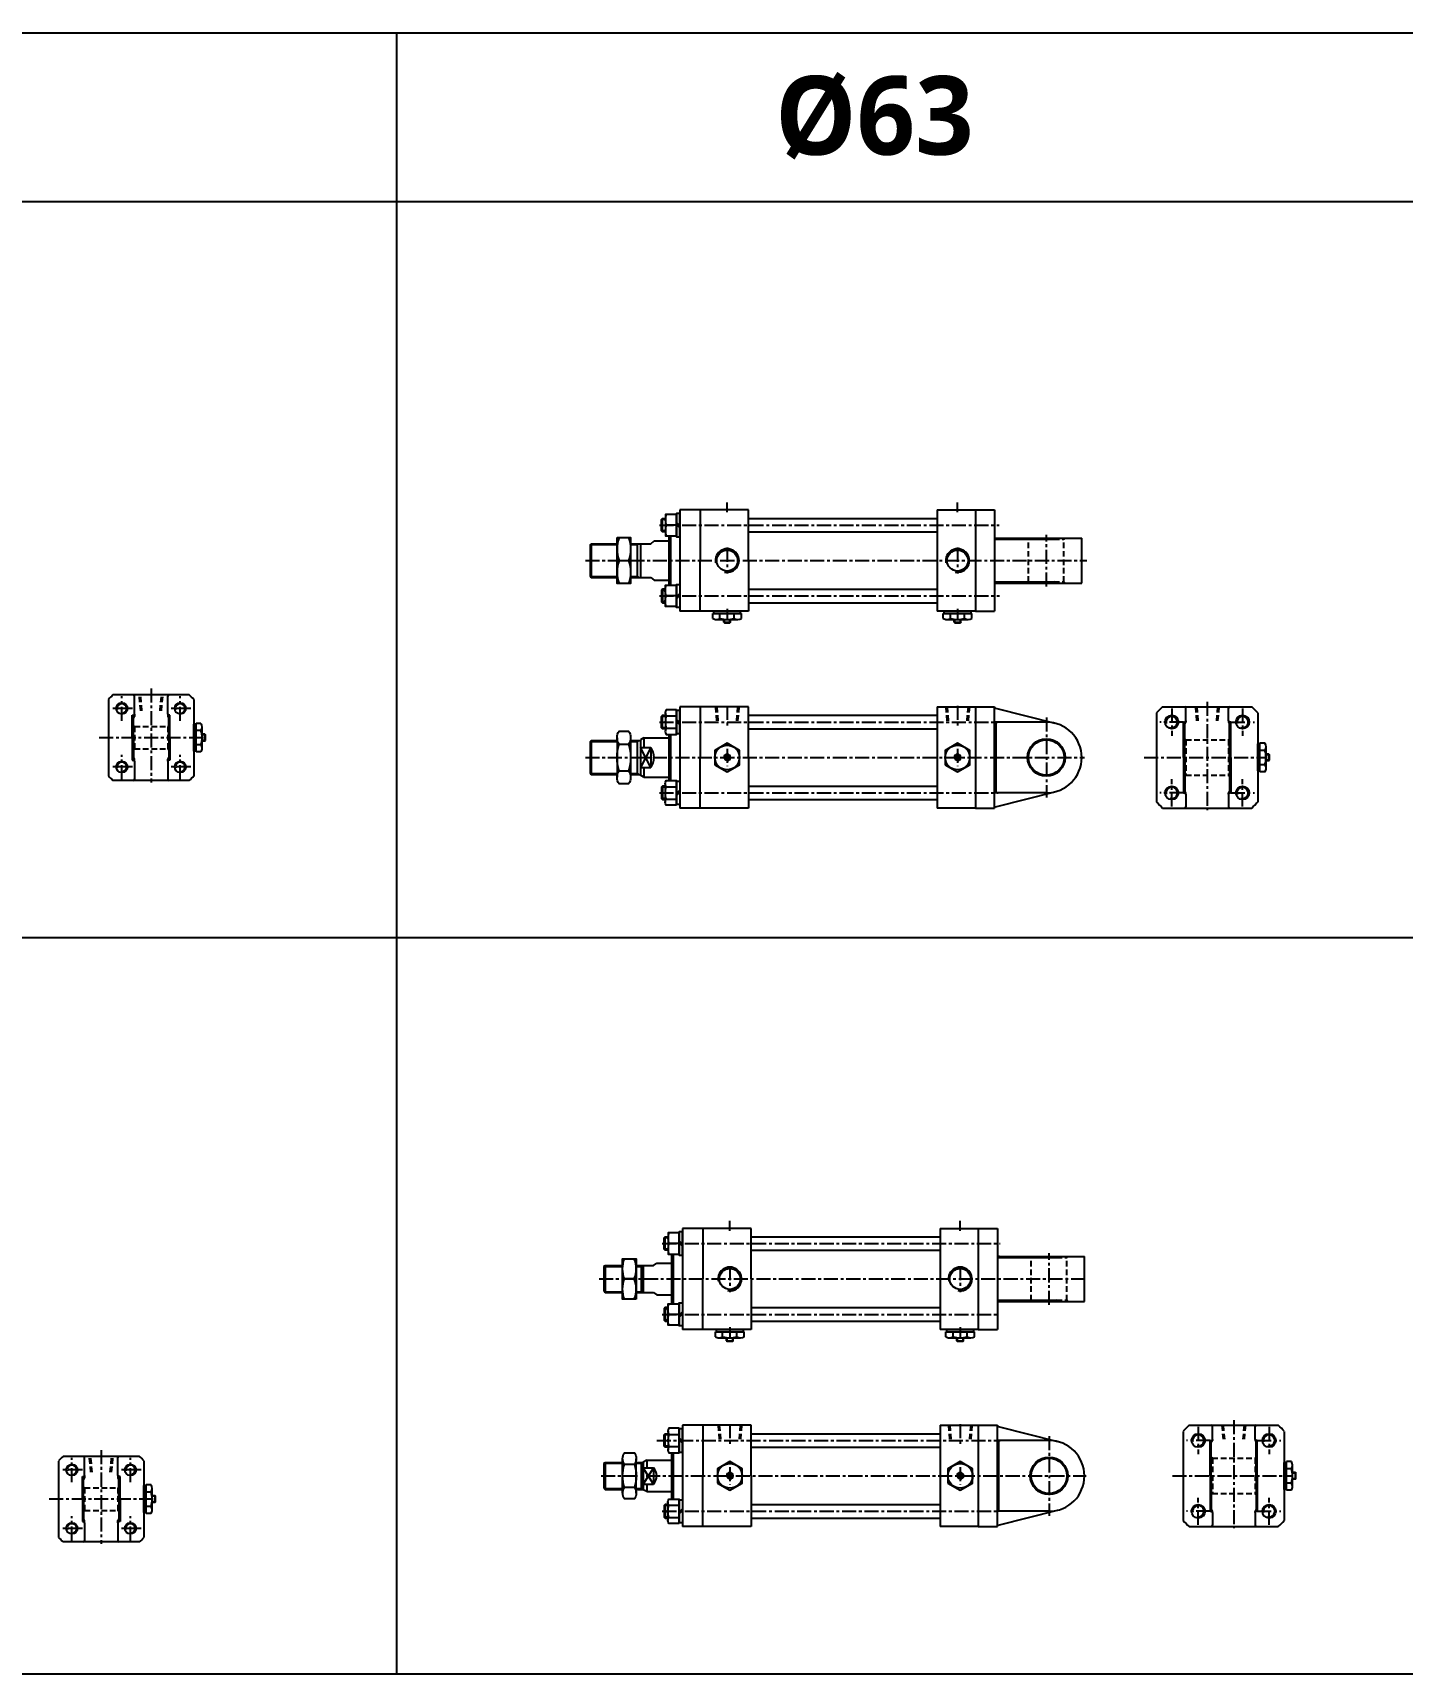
# Model space of a CAD drawing. Extents: x -819 to 9354, y 0 to 4161.
# Drawn here: x 1448 to 2667, y 2700 to 4161 of the extents above; entities that cross this region are included whole.
import ezdxf

# ---------------------------------------------------------------- set-up
doc = ezdxf.new("R2010")
doc.units = 0
doc.header["$LTSCALE"] = 10
doc.header["$MEASUREMENT"] = 0
for name, pattern in [('CENTER', [2, 1.25, -0.25, 0.25, -0.25]), ('CENTERX2', [4, 2.5, -0.5, 0.5, -0.5]), ('HIDDENX2', [0.75, 0.5, -0.25])]:
    doc.linetypes.add(name, pattern=pattern)
doc.layers.get('0').update_dxf_attribs({"linetype": 'CONTINUOUS'})
doc.layers.get('DEFPOINTS').update_dxf_attribs({"linetype": 'CONTINUOUS'})
for name, color, linetype in [('CEN', 1, 'CENTERX2'), ('CENTER', 1, 'CENTER'), ('DIM', 2, 'CONTINUOUS'), ('HID', 2, 'HIDDENX2'), ('Line', 7, 'CONTINUOUS'), ('ML', 7, 'CONTINUOUS')]:
    doc.layers.add(name, color=color, linetype=linetype)
doc.styles.add('문자', font='romans.shx')

msp = doc.modelspace()

# ---------------------------------------------------------------- linework, layer by layer
for p, q in [((744, 4160.6), (2076.3, 4160.6)), ((1772.3, 2700.2), (1772.3, 4160.6)), ((2076.3, 4160.6), (6000.6, 4160.6)), ((1378.7, 4010.6), (2076.3, 4010.6)), ((2076.3, 4010.6), (6000.6, 4010.6)), ((2063.1, 3636.1), (2063.6, 3635.6)), ((2063.1, 3636.1), (2069.1, 3636.1)), ((2063.6, 3635.6), (2068.6, 3635.6)), ((2069.1, 3636.1), (2068.6, 3635.6)), ((2268.1, 3636.1), (2268.6, 3635.6)), ((2268.1, 3636.1), (2274.1, 3636.1)), ((2268.6, 3635.6), (2273.6, 3635.6)), ((2274.1, 3636.1), (2273.6, 3635.6)), ((1601.4, 3530.4), (1601.4, 3536.4)), ((1601.4, 3536.4), (1601.9, 3535.9)), ((1601.9, 3530.9), (1601.9, 3535.9)), ((1601.4, 3530.4), (1601.9, 3530.9)), ((2548.1, 3512.8), (2548.1, 3518.8)), ((2548.1, 3518.8), (2548.6, 3518.3)), ((2548.1, 3512.8), (2548.6, 3513.3)), ((2548.6, 3513.3), (2548.6, 3518.3)), ((6000.6, 3355.4), (0, 3355.4)), ((2065.5, 2996.9), (2066, 2996.4)), ((2065.5, 2996.9), (2071.5, 2996.9)), ((2066, 2996.4), (2071, 2996.4)), ((2071.5, 2996.9), (2071, 2996.4)), ((2270.5, 2996.9), (2271, 2996.4)), ((2270.5, 2996.9), (2276.5, 2996.9)), ((2271, 2996.4), (2276, 2996.4)), ((2276.5, 2996.9), (2276, 2996.4)), ((2571.7, 2873.6), (2571.7, 2879.6)), ((2571.7, 2879.6), (2572.2, 2879.1)), ((2572.2, 2874.1), (2572.2, 2879.1)), ((2571.7, 2873.6), (2572.2, 2874.1)), ((1557, 2852.9), (1557, 2858.9)), ((1557, 2858.9), (1557.5, 2858.4)), ((1557, 2852.9), (1557.5, 2853.4)), ((1557.5, 2853.4), (1557.5, 2858.4)), ((6000.6, 2700.2), (0, 2700.2))]:
    msp.add_line(p, q)
at = {"color": 7, "linetype": 'Continuous'}
for p, q in [((2053.4, 3639.6), (2053.4, 3644)), ((2053.4, 3644), (2066.1, 3644)), ((2054.1, 3646), (2078.1, 3646)), ((2054.1, 3644), (2054.1, 3646)), ((2056.6, 3638.6), (2075.6, 3638.6)), ((2059.7, 3639.6), (2059.7, 3644)), ((2063.1, 3636.1), (2063.1, 3638.6)), ((2066.1, 3644), (2078.8, 3644)), ((2069.1, 3636.1), (2069.1, 3638.6)), ((2072.4, 3639.6), (2072.4, 3644)), ((2078.1, 3644), (2078.1, 3646)), ((2078.8, 3639.6), (2078.8, 3644)), ((2258.4, 3639.6), (2258.4, 3644)), ((2258.4, 3644), (2271.1, 3644)), ((2259.1, 3646), (2283.1, 3646)), ((2259.1, 3644), (2259.1, 3646)), ((2261.6, 3638.6), (2280.6, 3638.6)), ((2264.7, 3639.6), (2264.7, 3644)), ((2268.1, 3636.1), (2268.1, 3638.6)), ((2271.1, 3644), (2283.8, 3644)), ((2274.1, 3636.1), (2274.1, 3638.6)), ((2277.4, 3639.6), (2277.4, 3644)), ((2283.1, 3644), (2283.1, 3646)), ((2283.8, 3639.6), (2283.8, 3644)), ((1591.5, 3521.4), (1591.5, 3545.4)), ((1593.5, 3545.4), (1591.5, 3545.4)), ((1597.9, 3546.1), (1593.5, 3546.1)), ((1593.5, 3533.4), (1593.5, 3546.1)), ((1597.9, 3539.7), (1593.5, 3539.7)), ((1598.9, 3523.9), (1598.9, 3542.9)), ((1601.4, 3536.4), (1598.9, 3536.4)), ((1593.5, 3521.4), (1591.5, 3521.4)), ((1593.5, 3520.7), (1593.5, 3533.4)), ((1597.9, 3527), (1593.5, 3527)), ((1597.9, 3520.7), (1593.5, 3520.7)), ((1601.4, 3530.4), (1598.9, 3530.4)), ((2538.2, 3503.8), (2538.2, 3527.8)), ((2540.2, 3527.8), (2538.2, 3527.8)), ((2544.6, 3528.5), (2540.2, 3528.5)), ((2540.2, 3515.8), (2540.2, 3528.5)), ((2544.6, 3522.1), (2540.2, 3522.1)), ((2545.6, 3506.3), (2545.6, 3525.3)), ((2540.2, 3503.1), (2540.2, 3515.8)), ((2544.6, 3509.4), (2540.2, 3509.4)), ((2548.1, 3518.8), (2545.6, 3518.8)), ((2548.1, 3512.8), (2545.6, 3512.8)), ((2540.2, 3503.8), (2538.2, 3503.8)), ((2544.6, 3503.1), (2540.2, 3503.1)), ((2055.7, 3000.3), (2055.7, 3004.8)), ((2055.7, 3004.8), (2068.5, 3004.8)), ((2056.5, 3006.8), (2080.5, 3006.8)), ((2056.5, 3004.8), (2056.5, 3006.8)), ((2058.9, 2999.4), (2078, 2999.4)), ((2062.1, 3000.3), (2062.1, 3004.8)), ((2065.5, 2996.9), (2065.5, 2999.4)), ((2068.5, 3004.8), (2081.2, 3004.8)), ((2071.5, 2996.9), (2071.5, 2999.4)), ((2074.8, 3000.3), (2074.8, 3004.8)), ((2080.5, 3004.8), (2080.5, 3006.8)), ((2081.2, 3000.3), (2081.2, 3004.8)), ((2260.7, 3000.3), (2260.7, 3004.8)), ((2260.7, 3004.8), (2273.5, 3004.8)), ((2261.5, 3006.8), (2285.5, 3006.8)), ((2261.5, 3004.8), (2261.5, 3006.8)), ((2263.9, 2999.4), (2283, 2999.4)), ((2267.1, 3000.3), (2267.1, 3004.8)), ((2270.5, 2996.9), (2270.5, 2999.4)), ((2273.5, 3004.8), (2286.2, 3004.8)), ((2276.5, 2996.9), (2276.5, 2999.4)), ((2279.8, 3000.3), (2279.8, 3004.8)), ((2285.5, 3004.8), (2285.5, 3006.8)), ((2286.2, 3000.3), (2286.2, 3004.8)), ((2561.8, 2864.6), (2561.8, 2888.6)), ((2563.8, 2888.6), (2561.8, 2888.6)), ((2568.2, 2889.3), (2563.8, 2889.3)), ((2563.8, 2876.6), (2563.8, 2889.3)), ((2568.2, 2882.9), (2563.8, 2882.9)), ((2569.2, 2867), (2569.2, 2886.1)), ((2571.7, 2879.6), (2569.2, 2879.6)), ((1547.1, 2843.9), (1547.1, 2867.9)), ((1549.1, 2867.9), (1547.1, 2867.9)), ((1553.6, 2868.6), (1549.1, 2868.6)), ((1549.1, 2855.9), (1549.1, 2868.6)), ((1554.5, 2846.3), (1554.5, 2865.4)), ((2563.8, 2864.6), (2561.8, 2864.6)), ((2563.8, 2863.9), (2563.8, 2876.6)), ((2568.2, 2870.2), (2563.8, 2870.2)), ((2568.2, 2863.9), (2563.8, 2863.9)), ((2571.7, 2873.6), (2569.2, 2873.6)), ((1553.6, 2862.2), (1549.1, 2862.2)), ((1549.1, 2843.2), (1549.1, 2855.9)), ((1553.6, 2849.5), (1549.1, 2849.5)), ((1557, 2858.9), (1554.5, 2858.9)), ((1557, 2852.9), (1554.5, 2852.9)), ((1549.1, 2843.9), (1547.1, 2843.9)), ((1553.6, 2843.2), (1549.1, 2843.2))]:
    msp.add_line(p, q, dxfattribs=at)
for points in [[(2055.1, 3509.4), (2066.1, 3503.1), (2077.1, 3509.4), (2077.1, 3522.1), (2066.1, 3528.5), (2055.1, 3522.1)], [(2260.1, 3509.4), (2271.1, 3503.1), (2282.1, 3509.4), (2282.1, 3522.1), (2271.1, 3528.5), (2260.1, 3522.1)], [(2065.2, 3517.3), (2064.4, 3515.8), (2065.2, 3514.3), (2067, 3514.3), (2067.8, 3515.8), (2067, 3517.3)], [(2270.2, 3517.3), (2269.4, 3515.8), (2270.2, 3514.3), (2272, 3514.3), (2272.8, 3515.8), (2272, 3517.3)], [(2057.5, 2870.2), (2068.5, 2863.9), (2079.5, 2870.2), (2079.5, 2882.9), (2068.5, 2889.3), (2057.5, 2882.9)], [(2067.6, 2878.1), (2066.7, 2876.6), (2067.6, 2875.1), (2069.3, 2875.1), (2070.2, 2876.6), (2069.3, 2878.1)], [(2262.5, 2870.2), (2273.5, 2863.9), (2284.5, 2870.2), (2284.5, 2882.9), (2273.5, 2889.3), (2262.5, 2882.9)], [(2272.6, 2878.1), (2271.7, 2876.6), (2272.6, 2875.1), (2274.3, 2875.1), (2275.2, 2876.6), (2274.3, 2878.1)]]:
    msp.add_lwpolyline(points, close=True, dxfattribs=at)
for centre, radius in [((2066.1, 3515.8), 11), ((2271.1, 3515.8), 11), ((2066.1, 3515.8), 2.5), ((2271.1, 3515.8), 2.5), ((2068.5, 2876.6), 11), ((2068.5, 2876.6), 2.5), ((2273.5, 2876.6), 11), ((2273.5, 2876.6), 2.5)]:
    msp.add_circle(centre, radius, dxfattribs=at)
for centre, radius, start, end in [((2056.6, 3644.2), 5.62, 235.6158, 270), ((2056.6, 3644.2), 5.62, 235.6158, 304.3842), ((2066.1, 3659.6), 21, 252.412, 270), ((2066.1, 3659.6), 21, 270, 287.588), ((2075.6, 3644.2), 5.62, 235.6158, 304.3842), ((2261.6, 3644.2), 5.62, 235.6158, 270), ((2261.6, 3644.2), 5.62, 235.6158, 304.3842), ((2271.1, 3659.6), 21, 252.412, 270), ((2271.1, 3659.6), 21, 270, 287.588), ((2280.6, 3644.2), 5.62, 235.6158, 304.3842), ((1593.3, 3542.9), 5.62, 325.6158, 34.3842), ((1577.9, 3533.4), 21, 0, 17.588), ((1577.9, 3533.4), 21, 342.412, 0), ((1593.3, 3523.9), 5.62, 325.6158, 34.3842), ((1593.3, 3523.9), 5.62, 325.6158, 0), ((2540, 3525.3), 5.62, 325.6158, 34.3842), ((2524.6, 3515.8), 21, 0, 17.588), ((2524.6, 3515.8), 21, 342.412, 0), ((2540, 3506.3), 5.62, 325.6158, 34.3842), ((2540, 3506.3), 5.62, 325.6158, 0), ((2058.9, 3005), 5.62, 235.6158, 270), ((2058.9, 3005), 5.62, 235.6158, 304.3842), ((2068.5, 3020.4), 21, 252.412, 270), ((2068.5, 3020.4), 21, 270, 287.588), ((2078, 3005), 5.62, 235.6158, 304.3842), ((2263.9, 3005), 5.62, 235.6158, 270), ((2263.9, 3005), 5.62, 235.6158, 304.3842), ((2273.5, 3020.4), 21, 252.412, 270), ((2273.5, 3020.4), 21, 270, 287.588), ((2283, 3005), 5.62, 235.6158, 304.3842), ((2563.5, 2886.1), 5.62, 325.6158, 34.3842), ((2548.1, 2876.6), 21, 0, 17.588), ((1548.9, 2865.4), 5.62, 325.6158, 34.3842), ((2548.1, 2876.6), 21, 342.412, 0), ((2563.5, 2867), 5.62, 325.6158, 34.3842), ((2563.5, 2867), 5.62, 325.6158, 0), ((1533.5, 2855.9), 21, 0, 17.588), ((1533.5, 2855.9), 21, 342.412, 0), ((1548.9, 2846.3), 5.62, 325.6158, 34.3842), ((1548.9, 2846.3), 5.62, 325.6158, 0)]:
    msp.add_arc(centre, radius, start, end, dxfattribs=at)
at = {"layer": 'CEN', "color": 1, "linetype": 'CENTER'}
for p, q in [((2350.1, 3668), (2350.1, 3714)), ((2350.1, 3551.3), (2350.1, 3480.3))]:
    msp.add_line(p, q, dxfattribs=at)
at = {"layer": 'CENTER'}
for p, q in [((1527.5, 3548.5), (1527.5, 3570.3)), ((1579.5, 3548.5), (1579.5, 3570.3)), ((1537, 3559.4), (1518.1, 3559.4)), ((1589, 3559.4), (1570.1, 3559.4)), ((2524.7, 3559.4), (2524.7, 3535.1)), ((2472.2, 3547.3), (2451.1, 3547.3)), ((2514.1, 3547.3), (2535.2, 3547.3)), ((1537, 3507.4), (1518.1, 3507.4)), ((1527.5, 3496.5), (1527.5, 3518.3)), ((1589, 3507.4), (1570.1, 3507.4)), ((1579.5, 3496.5), (1579.5, 3518.3)), ((2461.7, 3472.1), (2461.7, 3496.4)), ((2524.7, 3472.1), (2524.7, 3496.4)), ((2472.2, 3484.3), (2451.1, 3484.3)), ((2514.1, 3484.3), (2535.2, 3484.3))]:
    msp.add_line(p, q, dxfattribs=at)
at = {"layer": 'DEFPOINTS', "color": 0, "linetype": 'ByBlock'}
for p in [(1537.8, 3553.4), (1569.3, 3553.4), (2473.2, 3547.3), (2513.2, 3547.3)]:
    msp.add_point(p, dxfattribs=at)
at = {"layer": 'DIM'}
for p, q in [((2063.6, 3635.6), (2063.6, 3638.6)), ((2068.6, 3635.6), (2068.6, 3638.6)), ((2268.6, 3635.6), (2268.6, 3638.6)), ((2273.6, 3635.6), (2273.6, 3638.6)), ((1601.9, 3535.9), (1598.9, 3535.9)), ((1601.9, 3530.9), (1598.9, 3530.9)), ((2548.6, 3518.3), (2545.6, 3518.3)), ((2548.6, 3513.3), (2545.6, 3513.3)), ((2066, 2996.4), (2066, 2999.4)), ((2071, 2996.4), (2071, 2999.4)), ((2271, 2996.4), (2271, 2999.4)), ((2276, 2996.4), (2276, 2999.4)), ((2572.2, 2879.1), (2569.2, 2879.1)), ((2572.2, 2874.1), (2569.2, 2874.1)), ((1557.5, 2858.4), (1554.5, 2858.4)), ((1557.5, 2853.4), (1554.5, 2853.4))]:
    msp.add_line(p, q, dxfattribs=at)
for centre in [(2066.1, 3515.8), (2271.1, 3515.8), (2068.5, 2876.6), (2273.5, 2876.6)]:
    msp.add_arc(centre, 3, 270, 180, dxfattribs=at)
at = {"layer": 'HID'}
for p, q in [((2333.3, 3711), (2334.3, 3710)), ((2334.3, 3672), (2334.3, 3710)), ((2334.3, 3710), (2365.8, 3710)), ((2366.8, 3711), (2365.8, 3710)), ((2365.8, 3672), (2365.8, 3710)), ((2333.3, 3671), (2334.3, 3672)), ((2334.3, 3672), (2365.8, 3672)), ((2366.8, 3671), (2365.8, 3672)), ((1544.3, 3557.4), (1543, 3571.4)), ((1545.4, 3557.4), (1544.2, 3571.4)), ((1561.6, 3557.4), (1562.8, 3571.4)), ((1562.8, 3557.4), (1564, 3571.4)), ((2055.6, 3560.8), (2056.7, 3547.9)), ((2056.8, 3560.8), (2058, 3546.8)), ((2075.4, 3560.8), (2074.2, 3546.8)), ((2076.6, 3560.8), (2075.4, 3547.9)), ((2260.6, 3560.8), (2261.7, 3547.9)), ((2261.8, 3560.8), (2263, 3546.8)), ((2280.4, 3560.8), (2279.2, 3546.8)), ((2281.6, 3560.8), (2280.4, 3547.9)), ((2482.7, 3560.8), (2483.8, 3547.9)), ((2483.9, 3560.8), (2485.1, 3546.8)), ((2502.5, 3560.8), (2501.3, 3546.8)), ((2503.7, 3560.8), (2502.5, 3547.9)), ((1537.8, 3544.4), (1538.8, 3543.4)), ((1538.8, 3543.4), (1538.8, 3523.4)), ((1538.8, 3543.4), (1568.3, 3543.4)), ((1569.3, 3544.4), (1568.3, 3543.4)), ((1568.3, 3543.4), (1568.3, 3523.4)), ((1537.8, 3522.4), (1538.8, 3523.4)), ((1538.8, 3523.4), (1568.3, 3523.4)), ((1569.3, 3522.4), (1568.3, 3523.4)), ((2473.2, 3532.5), (2474.2, 3531.5)), ((2474.2, 3531.5), (2474.2, 3500)), ((2474.2, 3531.5), (2512.2, 3531.5)), ((2513.2, 3532.5), (2512.2, 3531.5)), ((2512.2, 3531.5), (2512.2, 3500)), ((2473.2, 3499), (2474.2, 3500)), ((2474.2, 3500), (2512.2, 3500)), ((2513.2, 3499), (2512.2, 3500)), ((2335.7, 3071.8), (2336.7, 3070.8)), ((2336.7, 3032.8), (2336.7, 3070.8)), ((2336.7, 3070.8), (2368.2, 3070.8)), ((2369.2, 3071.8), (2368.2, 3070.8)), ((2368.2, 3032.8), (2368.2, 3070.8)), ((2335.7, 3031.8), (2336.7, 3032.8)), ((2336.7, 3032.8), (2368.2, 3032.8)), ((2369.2, 3031.8), (2368.2, 3032.8)), ((2058, 2921.6), (2059.1, 2908.7)), ((2059.1, 2921.6), (2060.4, 2907.6)), ((2077.8, 2921.6), (2076.5, 2907.6)), ((2078.9, 2921.6), (2077.8, 2908.7)), ((2263, 2921.6), (2264.1, 2908.7)), ((2264.1, 2921.6), (2265.4, 2907.6)), ((2282.8, 2921.6), (2281.5, 2907.6)), ((2283.9, 2921.6), (2282.8, 2908.7)), ((2506.3, 2921.6), (2507.4, 2908.7)), ((2507.4, 2921.6), (2508.7, 2907.6)), ((2526.1, 2921.6), (2524.8, 2907.6)), ((2527.2, 2921.6), (2526.1, 2908.7)), ((1499.9, 2879.9), (1498.7, 2893.9)), ((1501.1, 2879.9), (1499.8, 2893.9)), ((1517.2, 2879.9), (1518.5, 2893.9)), ((1518.4, 2879.9), (1519.6, 2893.9)), ((2496.8, 2893.3), (2497.8, 2892.3)), ((2497.8, 2892.3), (2497.8, 2860.8)), ((2497.8, 2892.3), (2535.8, 2892.3)), ((2536.8, 2893.3), (2535.8, 2892.3)), ((2535.8, 2892.3), (2535.8, 2860.8)), ((1493.4, 2866.9), (1494.4, 2865.9)), ((1494.4, 2865.9), (1494.4, 2845.9)), ((1494.4, 2865.9), (1523.9, 2865.9)), ((1524.9, 2866.9), (1523.9, 2865.9)), ((1523.9, 2865.9), (1523.9, 2845.9)), ((2496.8, 2859.8), (2497.8, 2860.8)), ((2497.8, 2860.8), (2535.8, 2860.8)), ((2536.8, 2859.8), (2535.8, 2860.8)), ((1493.4, 2844.9), (1494.4, 2845.9)), ((1494.4, 2845.9), (1523.9, 2845.9)), ((1524.9, 2844.9), (1523.9, 2845.9))]:
    msp.add_line(p, q, dxfattribs=at)
at = {"layer": 'Line'}
for p, q in [((2011.1, 3727.5), (2007.6, 3727.5)), ((2011.1, 3717.4), (2007.6, 3717.4)), ((1944.3, 3705.2), (1968.1, 3705.2)), ((1980.1, 3705.2), (1986.1, 3705.2)), ((1986.1, 3705.2), (1987.4, 3706)), ((1944.3, 3676.7), (1968.1, 3676.7)), ((1980.1, 3676.7), (1986.1, 3676.7)), ((1986.1, 3676.7), (1987.4, 3676)), ((2011.1, 3664.5), (2007.6, 3664.5)), ((2011.1, 3654.4), (2007.6, 3654.4)), ((2011.1, 3552.3), (2007.6, 3552.3)), ((2011.1, 3542.2), (2007.6, 3542.2)), ((1944.3, 3530), (1968.1, 3530)), ((1980.1, 3530), (1986.1, 3530)), ((1986.1, 3530), (1987.4, 3530.8)), ((1998.1, 3524.8), (1989.1, 3506.8)), ((1998.1, 3506.8), (1989.1, 3524.8)), ((1944.3, 3501.5), (1968.1, 3501.5)), ((1980.1, 3501.5), (1986.1, 3501.5)), ((1986.1, 3501.5), (1987.4, 3500.8)), ((2011.1, 3489.3), (2007.6, 3489.3)), ((2011.1, 3479.2), (2007.6, 3479.2)), ((2013.5, 3088.3), (2010, 3088.3)), ((2013.5, 3078.2), (2010, 3078.2)), ((1956.7, 3063), (1973.1, 3063)), ((1985.1, 3063), (1989.5, 3063)), ((1989.5, 3063), (1990.8, 3063.8)), ((1956.7, 3040.5), (1973.1, 3040.5)), ((1985.1, 3040.5), (1989.5, 3040.5)), ((1989.5, 3040.5), (1990.8, 3039.8)), ((2013.5, 3025.3), (2010, 3025.3)), ((2013.5, 3015.2), (2010, 3015.2)), ((2013.5, 2913.1), (2010, 2913.1)), ((2013.5, 2903), (2010, 2903)), ((1956.7, 2887.8), (1973.1, 2887.8)), ((1985.1, 2887.8), (1989.5, 2887.8)), ((1989.5, 2887.8), (1990.8, 2888.6)), ((2000.5, 2883.8), (1991.5, 2869.3)), ((2000.5, 2869.3), (1991.5, 2883.8)), ((1956.7, 2865.3), (1973.1, 2865.3)), ((1985.1, 2865.3), (1989.5, 2865.3)), ((1989.5, 2865.3), (1990.8, 2864.6)), ((2013.5, 2850.1), (2010, 2850.1)), ((2013.5, 2840), (2010, 2840))]:
    msp.add_line(p, q, dxfattribs=at)
for centre, radius, start, end in [((2066.1, 3691), 10.5, 257.7131, 191.0431), ((2271.1, 3691), 10.5, 257.7131, 191.0431), ((1527.5, 3559.4), 4.19, 259.5017, 192.7138), ((1579.5, 3559.4), 4.19, 259.5017, 192.7138), ((2461.7, 3547.3), 5.05, 251.6386, 194.9253), ((2524.7, 3547.3), 5.05, 252.6234, 193.3677), ((1527.5, 3507.4), 4.19, 259.5017, 192.7138), ((1579.5, 3507.4), 4.19, 259.5017, 192.7138), ((2461.7, 3484.3), 5.05, 249.6753, 193.5484), ((2524.7, 3484.3), 5.05, 253.1698, 197.6522), ((2068.5, 3051.8), 10.5, 257.7131, 191.0431), ((2273.5, 3051.8), 10.5, 257.7131, 191.0431), ((2485.3, 2908.1), 5.05, 253.9853, 192.0566), ((2548.3, 2908.1), 5.05, 252.585, 194.4118), ((2485.3, 2845.1), 5.05, 270, 190.5823), ((2548.3, 2845.1), 5.05, 249.2481, 191.8504)]:
    msp.add_arc(centre, radius, start, end, dxfattribs=at)
at = {"layer": 'ML', "color": 1, "linetype": 'CENTER'}
for p, q in [((2066.1, 3734), (2066.1, 3742.7)), ((2271.1, 3734), (2271.1, 3742.7)), ((2006, 3722.5), (2308.2, 3722.5)), ((2066.1, 3702.5), (2066.1, 3679.5)), ((2271.1, 3702.5), (2271.1, 3679.5)), ((1940, 3691), (2386.1, 3691)), ((2006, 3659.5), (2308.3, 3659.5)), ((2066.1, 3648.2), (2066.1, 3637.8)), ((2271.1, 3648.2), (2271.1, 3637.8)), ((1553.5, 3577.1), (1553.5, 3493.5)), ((2493.2, 3565.3), (2493.2, 3468.9)), ((2066.1, 3561.9), (2066.1, 3543.8)), ((2271.1, 3561.9), (2271.1, 3542.2)), ((2461.7, 3559.4), (2461.7, 3535.1)), ((2006, 3547.3), (2306.6, 3547.3)), ((1599.8, 3533.4), (1506.1, 3533.4)), ((2066.1, 3523.5), (2066.1, 3508.1)), ((2271.1, 3523.5), (2271.1, 3508.1)), ((1940, 3515.8), (2384, 3515.8)), ((2437.2, 3515.8), (2546.2, 3515.8)), ((2006, 3484.3), (2307.2, 3484.3)), ((2068.5, 3094.7), (2068.5, 3103.5)), ((2273.5, 3094.7), (2273.5, 3103.5)), ((2008.4, 3083.3), (2309, 3083.3)), ((2352.5, 3028.8), (2352.5, 3074.8)), ((2068.5, 3063.3), (2068.5, 3040.2)), ((2273.5, 3063.3), (2273.5, 3040.2)), ((1952.1, 3051.8), (2387, 3051.8)), ((2008.4, 3020.3), (2308, 3020.3)), ((2068.5, 3009), (2068.5, 2998.6)), ((2273.5, 3009), (2273.5, 2998.6)), ((2068.5, 2922.7), (2068.5, 2904.5)), ((2273.5, 2922.7), (2273.5, 2903)), ((2516.8, 2926.1), (2516.8, 2830.1)), ((2003.4, 2908.1), (2309, 2908.1)), ((2352.5, 2912), (2352.5, 2841.1)), ((2495.8, 2908.1), (2474.7, 2908.1)), ((2485.3, 2920.2), (2485.3, 2895.9)), ((2537.7, 2908.1), (2558.8, 2908.1)), ((2548.3, 2920.2), (2548.3, 2895.9)), ((1483.1, 2871), (1483.1, 2892.8)), ((1509.1, 2899.5), (1509.1, 2816)), ((1535.1, 2871), (1535.1, 2892.8)), ((1492.6, 2881.9), (1473.7, 2881.9)), ((1544.6, 2881.9), (1525.7, 2881.9)), ((2068.5, 2884.3), (2068.5, 2868.9)), ((2273.5, 2884.3), (2273.5, 2868.9)), ((1953.9, 2876.6), (2385.5, 2876.6)), ((2462.3, 2876.6), (2569.1, 2876.6)), ((1555.4, 2855.9), (1461.7, 2855.9)), ((2485.3, 2832.9), (2485.3, 2857.2)), ((2548.3, 2832.9), (2548.3, 2857.2)), ((1483.1, 2819), (1483.1, 2840.8)), ((1535.1, 2819), (1535.1, 2840.8)), ((2008.4, 2845.1), (2308, 2845.1)), ((2495.8, 2845.1), (2474.7, 2845.1)), ((2537.7, 2845.1), (2558.8, 2845.1)), ((1492.6, 2829.9), (1473.7, 2829.9)), ((1544.6, 2829.9), (1525.7, 2829.9))]:
    msp.add_line(p, q, dxfattribs=at)
at = {"layer": 'ML'}
for p, q in [((2008.5, 3716.5), (2008.5, 3728.5)), ((2021.1, 3724.8), (2024.1, 3721.8)), ((2024.1, 3736), (2024.1, 3646)), ((2042.1, 3736), (2024.1, 3736)), ((2085.1, 3736), (2042.1, 3736)), ((2042.1, 3736), (2042.1, 3691)), ((2085.1, 3691), (2085.1, 3736)), ((2085.1, 3728.5), (2253.1, 3728.5)), ((2253.1, 3736), (2287.1, 3736)), ((2253.1, 3736), (2253.1, 3691)), ((2287.1, 3736), (2287.1, 3646)), ((2287.1, 3736), (2304.1, 3736)), ((2304.1, 3736), (2304.1, 3646)), ((2021.1, 3722.5), (2011.9, 3722.5)), ((2014.1, 3713), (2014.1, 3669)), ((2015.6, 3713), (2015.6, 3669)), ((2021.1, 3723.1), (2024.1, 3720.1)), ((2085.1, 3716.5), (2253.1, 3716.5)), ((2304.1, 3710), (2356.8, 3710)), ((2305.1, 3711), (2381.6, 3711)), ((2357.8, 3711), (2357.8, 3711)), ((2381.6, 3671), (2381.6, 3711)), ((1944.1, 3705), (1945.1, 3706)), ((1944.1, 3705), (1944.1, 3677)), ((1945.1, 3706), (1945.1, 3676)), ((1945.1, 3706), (1968.1, 3706)), ((1980.1, 3706), (1998.1, 3706)), ((1986.1, 3706), (1986.1, 3676)), ((1989.1, 3706), (1989.1, 3676)), ((1998.1, 3706), (2001.1, 3708.5)), ((2001.1, 3708.5), (2014.1, 3708.5)), ((1970, 3691), (1978.3, 3691)), ((2042.1, 3646), (2042.1, 3691)), ((2085.1, 3691), (2085.1, 3646)), ((2253.1, 3691), (2253.1, 3646)), ((1944.1, 3677), (1945.1, 3676)), ((1945.1, 3676), (1968.1, 3676)), ((1980.1, 3676), (1998.1, 3676)), ((1998.1, 3676), (2001.1, 3673.5)), ((2001.1, 3673.5), (2014.1, 3673.5)), ((2304.1, 3672), (2356.8, 3672)), ((2305.1, 3671), (2381.6, 3671)), ((2357.8, 3671), (2357.8, 3671)), ((2008.5, 3665.5), (2008.5, 3653.5)), ((2021.1, 3659.5), (2011.9, 3659.5)), ((2021.1, 3658.8), (2024.1, 3661.8)), ((2021.1, 3657.1), (2024.1, 3660.1)), ((2085.1, 3665.5), (2253.1, 3665.5)), ((2085.1, 3653.5), (2253.1, 3653.5)), ((2042.1, 3646), (2024.1, 3646)), ((2085.1, 3646), (2042.1, 3646)), ((2287.1, 3646), (2253.1, 3646)), ((2287.1, 3646), (2304.1, 3646)), ((1515.5, 3567.4), (1515.5, 3499.4)), ((1587.5, 3571.4), (1519.5, 3571.4)), ((1538.8, 3554.4), (1538.8, 3570.4)), ((1568.3, 3554.4), (1568.3, 3570.4)), ((1591.5, 3567.4), (1591.5, 3499.3)), ((1536.8, 3533.4), (1536.8, 3553.4)), ((1536.8, 3553.4), (1537.8, 3553.4)), ((1537.8, 3533.4), (1537.8, 3553.4)), ((1538.8, 3554.4), (1538.8, 3552.3)), ((1568.3, 3554.4), (1568.3, 3552.3)), ((1570.3, 3553.4), (1569.3, 3553.4)), ((1569.3, 3533.4), (1569.3, 3553.4)), ((1570.3, 3533.4), (1570.3, 3553.4)), ((2008.5, 3541.3), (2008.5, 3553.3)), ((2011.1, 3555.5), (2011.1, 3539.1)), ((2011.9, 3552.8), (2021.1, 3552.8)), ((2021.1, 3549.6), (2024.1, 3546.6)), ((2042.1, 3560.8), (2024.1, 3560.8)), ((2024.1, 3560.8), (2024.1, 3470.8)), ((2085.1, 3560.8), (2042.1, 3560.8)), ((2042.1, 3560.8), (2042.1, 3515.8)), ((2085.1, 3515.8), (2085.1, 3560.8)), ((2085.1, 3553.3), (2253.1, 3553.3)), ((2253.1, 3560.8), (2287.1, 3560.8)), ((2253.1, 3560.8), (2253.1, 3515.8)), ((2287.1, 3560.8), (2287.1, 3470.8)), ((2287.1, 3560.8), (2304.1, 3560.8)), ((2304.1, 3470.8), (2304.1, 3560.8)), ((2304.1, 3560.8), (2304.1, 3560.6)), ((2304.9, 3559.6), (2357.8, 3546.3)), ((2448.2, 3555.5), (2448.2, 3476.1)), ((2453.5, 3560.8), (2532.9, 3560.8)), ((2474.2, 3548.3), (2474.2, 3559.8)), ((2512.2, 3548.3), (2512.2, 3559.8)), ((2538.2, 3555.5), (2538.2, 3476.1)), ((2011.9, 3541.8), (2021.1, 3541.8)), ((2014.1, 3536.3), (2014.1, 3495.3)), ((2015.6, 3536.3), (2015.6, 3495.3)), ((2021.1, 3547.9), (2024.1, 3544.9)), ((2085.1, 3541.3), (2253.1, 3541.3)), ((2350.1, 3547.3), (2304.1, 3547.3)), ((2305.1, 3547.3), (2305.1, 3484.3)), ((2472.2, 3515.8), (2472.2, 3547.3)), ((2472.2, 3547.3), (2473.2, 3547.3)), ((2473.2, 3515.8), (2473.2, 3547.3)), ((2474.2, 3548.3), (2474.2, 3547.3)), ((2512.2, 3548.3), (2512.2, 3547.3)), ((2513.2, 3515.8), (2513.2, 3547.3)), ((2514.2, 3547.3), (2513.2, 3547.3)), ((2514.2, 3515.8), (2514.2, 3547.3)), ((1536.8, 3533.4), (1536.8, 3513.4)), ((1537.8, 3533.4), (1537.8, 3513.4)), ((1569.3, 3533.4), (1569.3, 3513.4)), ((1570.3, 3533.4), (1570.3, 3513.4)), ((1944.1, 3529.8), (1945.1, 3530.8)), ((1944.1, 3529.8), (1944.1, 3501.8)), ((1945.1, 3530.8), (1968.1, 3530.8)), ((1945.1, 3530.8), (1945.1, 3500.8)), ((1968.1, 3533.4), (1968.1, 3498.2)), ((1970, 3527.5), (1978.3, 3527.5)), ((1980.1, 3533.4), (1980.1, 3498.2)), ((1980.1, 3530.8), (1989.1, 3530.8)), ((1986.1, 3530.8), (1986.1, 3500.8)), ((1992.1, 3533.3), (1989.1, 3531.6)), ((1989.1, 3531.6), (1989.1, 3500)), ((1989.1, 3524.8), (1998.1, 3524.8)), ((1992.1, 3533.3), (2014.1, 3533.3)), ((1992.1, 3533.3), (1992.1, 3524.8)), ((1998.1, 3524.8), (1998.1, 3506.8)), ((1536.8, 3513.4), (1537.8, 3513.4)), ((1538.8, 3512.4), (1538.8, 3514.4)), ((1538.8, 3512.4), (1538.8, 3496.4)), ((1568.3, 3512.4), (1568.3, 3514.4)), ((1568.3, 3512.4), (1568.3, 3496.4)), ((1570.3, 3513.4), (1569.3, 3513.4)), ((1989.1, 3506.8), (1998.1, 3506.8)), ((1992.1, 3506.8), (1992.1, 3498.3)), ((2042.1, 3470.8), (2042.1, 3515.8)), ((2085.1, 3515.8), (2085.1, 3470.8)), ((2253.1, 3515.8), (2253.1, 3470.8)), ((2472.2, 3515.8), (2472.2, 3484.3)), ((2473.2, 3515.8), (2473.2, 3484.3)), ((2513.2, 3515.8), (2513.2, 3484.3)), ((2514.2, 3515.8), (2514.2, 3484.3)), ((1587.5, 3495.4), (1519.5, 3495.4)), ((1944.1, 3501.8), (1945.1, 3500.8)), ((1945.1, 3500.8), (1968.1, 3500.8)), ((1970, 3504), (1978.3, 3504)), ((1980.1, 3500.8), (1989.1, 3500.8)), ((1992.1, 3498.3), (1989.1, 3500)), ((1992.1, 3498.3), (2014.1, 3498.3)), ((2011.1, 3476.1), (2011.1, 3492.5)), ((2008.5, 3490.3), (2008.5, 3478.3)), ((2011.9, 3489.8), (2021.1, 3489.8)), ((2011.9, 3478.8), (2021.1, 3478.8)), ((2021.1, 3483.6), (2024.1, 3486.6)), ((2021.1, 3481.9), (2024.1, 3484.9)), ((2085.1, 3490.3), (2253.1, 3490.3)), ((2085.1, 3478.3), (2253.1, 3478.3)), ((2350.1, 3484.3), (2304.1, 3484.3)), ((2304.9, 3472), (2357.8, 3485.2)), ((2472.2, 3484.3), (2473.2, 3484.3)), ((2474.2, 3483.3), (2474.2, 3484.2)), ((2474.2, 3483.3), (2474.2, 3471.8)), ((2512.2, 3483.3), (2512.2, 3484.2)), ((2512.2, 3483.3), (2512.2, 3471.8)), ((2514.2, 3484.3), (2513.2, 3484.3)), ((2042.1, 3470.8), (2024.1, 3470.8)), ((2085.1, 3470.8), (2042.1, 3470.8)), ((2287.1, 3470.8), (2253.1, 3470.8)), ((2287.1, 3470.8), (2304.1, 3470.8)), ((2304.1, 3470.8), (2304.1, 3471)), ((2453.5, 3470.8), (2532.9, 3470.8)), ((2026.5, 3096.8), (2026.5, 3006.8)), ((2044.5, 3096.8), (2026.5, 3096.8)), ((2087.5, 3096.8), (2044.5, 3096.8)), ((2044.5, 3096.8), (2044.5, 3051.8)), ((2087.5, 3051.8), (2087.5, 3096.8)), ((2255.5, 3096.8), (2289.5, 3096.8)), ((2255.5, 3096.8), (2255.5, 3051.8)), ((2289.5, 3096.8), (2289.5, 3006.8)), ((2289.5, 3096.8), (2306.5, 3096.8)), ((2306.5, 3096.8), (2306.5, 3006.8)), ((2010.9, 3077.3), (2010.9, 3089.3)), ((2023.5, 3083.3), (2014.3, 3083.3)), ((2023.5, 3085.6), (2026.5, 3082.6)), ((2023.5, 3083.9), (2026.5, 3080.9)), ((2087.5, 3089.3), (2255.5, 3089.3)), ((2016.5, 3073.8), (2016.5, 3029.8)), ((2018, 3073.8), (2018, 3029.8)), ((2087.5, 3077.3), (2255.5, 3077.3)), ((2306.5, 3072.8), (2307.5, 3072.8)), ((2306.5, 3070.8), (2359.1, 3070.8)), ((2307.5, 3072.8), (2307.5, 3071.8)), ((2307.5, 3071.8), (2384, 3071.8)), ((2360.1, 3071.8), (2360.1, 3071.8)), ((2384, 3031.8), (2384, 3071.8)), ((1956.5, 3062.8), (1957.5, 3063.8)), ((1956.5, 3062.8), (1956.5, 3040.8)), ((1957.5, 3063.8), (1957.5, 3039.8)), ((1957.5, 3063.8), (1973.1, 3063.8)), ((1985.1, 3063.8), (1991.5, 3063.8)), ((1989.5, 3063.8), (1989.5, 3039.8)), ((1991.5, 3063.8), (1991.5, 3039.8)), ((1991.5, 3063.8), (2000.5, 3063.8)), ((2000.5, 3063.8), (2003.5, 3065.8)), ((2003.5, 3065.8), (2016.5, 3065.8)), ((1956.5, 3040.8), (1957.5, 3039.8)), ((1957.5, 3039.8), (1973.1, 3039.8)), ((1983.5, 3051.8), (1974.7, 3051.8)), ((1985.1, 3039.8), (1991.5, 3039.8)), ((1991.5, 3039.8), (2000.5, 3039.8)), ((2000.5, 3039.8), (2003.5, 3037.8)), ((2003.5, 3037.8), (2016.5, 3037.8)), ((2044.5, 3006.8), (2044.5, 3051.8)), ((2087.5, 3051.8), (2087.5, 3006.8)), ((2255.5, 3051.8), (2255.5, 3006.8)), ((2010.9, 3026.3), (2010.9, 3014.3)), ((2087.5, 3026.3), (2255.5, 3026.3)), ((2306.5, 3032.8), (2359.1, 3032.8)), ((2306.5, 3030.8), (2307.5, 3030.8)), ((2307.5, 3031.8), (2384, 3031.8)), ((2307.5, 3030.8), (2307.5, 3031.8)), ((2360.1, 3031.8), (2360.1, 3031.8)), ((2023.5, 3020.3), (2014.3, 3020.3)), ((2023.5, 3019.6), (2026.5, 3022.6)), ((2023.5, 3017.9), (2026.5, 3020.9)), ((2087.5, 3014.3), (2255.5, 3014.3)), ((2044.5, 3006.8), (2026.5, 3006.8)), ((2087.5, 3006.8), (2044.5, 3006.8)), ((2289.5, 3006.8), (2255.5, 3006.8)), ((2289.5, 3006.8), (2306.5, 3006.8)), ((2044.5, 2921.6), (2026.5, 2921.6)), ((2026.5, 2921.6), (2026.5, 2831.6)), ((2087.5, 2921.6), (2044.5, 2921.6)), ((2044.5, 2921.6), (2044.5, 2876.6)), ((2087.5, 2876.6), (2087.5, 2921.6)), ((2255.5, 2921.6), (2289.5, 2921.6)), ((2255.5, 2921.6), (2255.5, 2876.6)), ((2289.5, 2921.6), (2289.5, 2831.6)), ((2289.5, 2921.6), (2306.5, 2921.6)), ((2306.5, 2831.6), (2306.5, 2921.6)), ((2306.5, 2921.6), (2306.5, 2921.3)), ((2477.1, 2921.6), (2556.4, 2921.6)), ((2010.9, 2902.1), (2010.9, 2914.1)), ((2013.5, 2916.3), (2013.5, 2899.8)), ((2014.3, 2913.5), (2023.5, 2913.5)), ((2023.5, 2910.4), (2026.5, 2907.4)), ((2023.5, 2908.7), (2026.5, 2905.7)), ((2087.5, 2914.1), (2255.5, 2914.1)), ((2352.5, 2908.1), (2306.5, 2908.1)), ((2307.2, 2920.4), (2360.1, 2907.1)), ((2307.5, 2908.1), (2307.5, 2845.1)), ((2471.8, 2916.2), (2471.8, 2836.9)), ((2495.8, 2876.6), (2495.8, 2908.1)), ((2495.8, 2908.1), (2496.8, 2908.1)), ((2496.8, 2876.6), (2496.8, 2908.1)), ((2497.8, 2909.1), (2497.8, 2920.6)), ((2497.8, 2909.1), (2497.8, 2908.1)), ((2535.8, 2909.1), (2535.8, 2920.6)), ((2535.8, 2909.1), (2535.8, 2908.1)), ((2536.8, 2876.6), (2536.8, 2908.1)), ((2537.8, 2908.1), (2536.8, 2908.1)), ((2537.8, 2876.6), (2537.8, 2908.1)), ((2561.8, 2916.2), (2561.8, 2836.9)), ((1543.2, 2893.9), (1475.2, 2893.9)), ((1494.4, 2876.9), (1494.4, 2892.9)), ((1523.9, 2876.9), (1523.9, 2892.9)), ((1973.1, 2861.2), (1973.1, 2891.9)), ((1985.1, 2861.2), (1985.1, 2891.9)), ((2014.3, 2902.6), (2023.5, 2902.6)), ((2016.5, 2897.1), (2016.5, 2856)), ((2018, 2897.1), (2018, 2856)), ((2087.5, 2902.1), (2255.5, 2902.1)), ((1471.1, 2889.8), (1471.1, 2821.9)), ((1547.1, 2889.9), (1547.1, 2821.8)), ((1956.5, 2887.6), (1957.5, 2888.6)), ((1956.5, 2887.6), (1956.5, 2865.6)), ((1957.5, 2888.6), (1957.5, 2864.6)), ((1957.5, 2888.6), (1973.1, 2888.6)), ((1983.6, 2886.8), (1974.7, 2886.8)), ((1985.1, 2888.6), (1991.5, 2888.6)), ((1989.5, 2888.6), (1989.5, 2864.6)), ((1994.5, 2890.6), (1991.5, 2888.8)), ((1991.5, 2888.8), (1991.5, 2864.3)), ((1991.5, 2883.8), (2000.5, 2883.8)), ((1994.5, 2890.6), (2016.5, 2890.6)), ((1994.5, 2890.6), (1994.5, 2883.8)), ((2000.5, 2883.8), (2000.5, 2869.3)), ((1492.4, 2875.9), (1493.4, 2875.9)), ((1492.4, 2855.9), (1492.4, 2875.9)), ((1493.4, 2855.9), (1493.4, 2875.9)), ((1494.4, 2876.9), (1494.4, 2874.8)), ((1523.9, 2876.9), (1523.9, 2874.8)), ((1524.9, 2855.9), (1524.9, 2875.9)), ((1525.9, 2875.9), (1524.9, 2875.9)), ((1525.9, 2855.9), (1525.9, 2875.9)), ((1956.5, 2865.6), (1957.5, 2864.6)), ((1957.5, 2864.6), (1973.1, 2864.6)), ((1983.6, 2866.3), (1974.7, 2866.3)), ((1985.1, 2864.6), (1991.5, 2864.6)), ((1991.5, 2869.3), (2000.5, 2869.3)), ((1994.5, 2862.6), (1991.5, 2864.3)), ((1994.5, 2869.3), (1994.5, 2862.6)), ((1994.5, 2862.6), (2016.5, 2862.6)), ((2044.5, 2831.6), (2044.5, 2876.6)), ((2087.5, 2876.6), (2087.5, 2831.6)), ((2255.5, 2876.6), (2255.5, 2831.6)), ((2495.8, 2876.6), (2495.8, 2845.1)), ((2496.8, 2876.6), (2496.8, 2845.1)), ((2536.8, 2876.6), (2536.8, 2845.1)), ((2537.8, 2876.6), (2537.8, 2845.1)), ((1492.4, 2855.9), (1492.4, 2835.9)), ((1493.4, 2855.9), (1493.4, 2835.9)), ((1524.9, 2855.9), (1524.9, 2835.9)), ((1525.9, 2855.9), (1525.9, 2835.9)), ((2010.9, 2851.1), (2010.9, 2839.1)), ((2013.5, 2836.8), (2013.5, 2853.3)), ((2014.3, 2850.5), (2023.5, 2850.5)), ((2087.5, 2851.1), (2255.5, 2851.1)), ((1492.4, 2835.9), (1493.4, 2835.9)), ((1494.4, 2834.9), (1494.4, 2836.9)), ((1494.4, 2834.9), (1494.4, 2818.9)), ((1523.9, 2834.9), (1523.9, 2836.9)), ((1523.9, 2834.9), (1523.9, 2818.9)), ((1525.9, 2835.9), (1524.9, 2835.9)), ((2014.3, 2839.6), (2023.5, 2839.6)), ((2023.5, 2844.4), (2026.5, 2847.4)), ((2023.5, 2842.7), (2026.5, 2845.7)), ((2087.5, 2839.1), (2255.5, 2839.1)), ((2352.5, 2845.1), (2306.5, 2845.1)), ((2307.2, 2832.7), (2360.1, 2846)), ((2495.8, 2845.1), (2496.8, 2845.1)), ((2497.8, 2844.1), (2497.8, 2845)), ((2497.8, 2844.1), (2497.8, 2832.6)), ((2535.8, 2844.1), (2535.8, 2845)), ((2535.8, 2844.1), (2535.8, 2832.6)), ((2537.8, 2845.1), (2536.8, 2845.1)), ((2044.5, 2831.6), (2026.5, 2831.6)), ((2087.5, 2831.6), (2044.5, 2831.6)), ((2289.5, 2831.6), (2255.5, 2831.6)), ((2289.5, 2831.6), (2306.5, 2831.6)), ((2306.5, 2831.6), (2306.5, 2831.8)), ((2477.1, 2831.6), (2556.4, 2831.6)), ((1543.2, 2817.9), (1475.2, 2817.9))]:
    msp.add_line(p, q, dxfattribs=at)
for points in [[(2011.1, 3716.5), (2008.5, 3716.5), (2007.6, 3717.4), (2007.6, 3727.5), (2008.5, 3728.5), (2011.1, 3728.5)], [(2024.1, 3712.2), (2024.1, 3732.8), (2021.1, 3732.8), (2021.1, 3712.2), (2024.1, 3712.2)], [(2024.1, 3669.8), (2024.1, 3649.2), (2021.1, 3649.2), (2021.1, 3669.8), (2024.1, 3669.8)], [(2011.1, 3665.5), (2008.5, 3665.5), (2007.6, 3664.5), (2007.6, 3654.4), (2008.5, 3653.5), (2011.1, 3653.5)], [(2011.1, 3541.3), (2008.5, 3541.3), (2007.6, 3542.2), (2007.6, 3552.3), (2008.5, 3553.3), (2011.1, 3553.3)], [(2024.1, 3537), (2024.1, 3557.6), (2021.1, 3557.6), (2021.1, 3537), (2024.1, 3537)], [(2024.1, 3494.6), (2024.1, 3474), (2021.1, 3474), (2021.1, 3494.6), (2024.1, 3494.6)], [(2011.1, 3490.3), (2008.5, 3490.3), (2007.6, 3489.3), (2007.6, 3479.2), (2008.5, 3478.3), (2011.1, 3478.3)], [(2013.5, 3077.3), (2010.9, 3077.3), (2010, 3078.2), (2010, 3088.3), (2010.9, 3089.3), (2013.5, 3089.3)], [(2026.5, 3073), (2026.5, 3093.6), (2023.5, 3093.6), (2023.5, 3073), (2026.5, 3073)], [(2013.5, 3026.3), (2010.9, 3026.3), (2010, 3025.3), (2010, 3015.2), (2010.9, 3014.3), (2013.5, 3014.3)], [(2026.5, 3030.6), (2026.5, 3010), (2023.5, 3010), (2023.5, 3030.6), (2026.5, 3030.6)], [(2013.5, 2902.1), (2010.9, 2902.1), (2010, 2903), (2010, 2913.1), (2010.9, 2914.1), (2013.5, 2914.1)], [(2026.5, 2897.8), (2026.5, 2918.4), (2023.5, 2918.4), (2023.5, 2897.8), (2026.5, 2897.8)], [(2013.5, 2851.1), (2010.9, 2851.1), (2010, 2850.1), (2010, 2840), (2010.9, 2839.1), (2013.5, 2839.1)], [(2026.5, 2855.4), (2026.5, 2834.8), (2023.5, 2834.8), (2023.5, 2855.4), (2026.5, 2855.4)]]:
    msp.add_lwpolyline(points, dxfattribs=at)
for points in [[(2021.1, 3732), (2011.1, 3732), (2011.1, 3713), (2021.1, 3713)], [(1968.1, 3711.5), (1980.2, 3711.5), (1980.2, 3670.5), (1968.1, 3670.5)], [(2021.1, 3650), (2011.1, 3650), (2011.1, 3669), (2021.1, 3669)], [(2023.5, 3092.8), (2013.5, 3092.8), (2013.5, 3073.8), (2023.5, 3073.8)], [(1985.1, 3033.8), (1973.1, 3033.8), (1973.1, 3069.8), (1985.1, 3069.8)], [(2023.5, 3010.8), (2013.5, 3010.8), (2013.5, 3029.8), (2023.5, 3029.8)]]:
    msp.add_lwpolyline(points, close=True, dxfattribs=at)
for points in [[(2011.9, 3732, 0.178633), (2011.9, 3722.5, 0.178633), (2011.9, 3713)], [(1970, 3711.5, 0.178633), (1970, 3691, 0.178633), (1970, 3670.5)], [(1978.3, 3711.5, -0.178633), (1978.3, 3691, -0.178633), (1978.3, 3670.5)], [(2011.9, 3650, -0.178633), (2011.9, 3659.5, -0.178633), (2011.9, 3669)], [(2021.1, 3558.3), (2011.9, 3558.3, 0.309401), (2011.9, 3552.8, 0.154701), (2011.9, 3541.8, 0.309401), (2011.9, 3536.3), (2021.1, 3536.3), (2021.1, 3558.3)], [(1970, 3527.5, -0.309401), (1970, 3539.3), (1978.3, 3539.3, -0.309401), (1978.3, 3527.5, -0.154701), (1978.3, 3504, -0.309401), (1978.3, 3492.3), (1970, 3492.3, -0.309401), (1970, 3504, -0.154701), (1970, 3527.5, 0.178633)], [(2021.1, 3473.3), (2011.9, 3473.3, -0.309401), (2011.9, 3478.8, -0.154701), (2011.9, 3489.8, -0.309401), (2011.9, 3495.3), (2021.1, 3495.3), (2021.1, 3473.3)], [(2014.3, 3092.8, 0.178633), (2014.3, 3083.3, 0.178633), (2014.3, 3073.8)], [(1974.7, 3033.8, -0.178633), (1974.7, 3051.8, -0.178633), (1974.7, 3069.8)], [(1983.5, 3033.8, 0.178633), (1983.5, 3051.8, 0.178633), (1983.5, 3069.8)], [(2014.3, 3010.8, -0.178633), (2014.3, 3020.3, -0.178633), (2014.3, 3029.8)], [(2023.5, 2919), (2014.3, 2919, 0.309401), (2014.3, 2913.5, 0.154701), (2014.3, 2902.6, 0.309401), (2014.3, 2897.1), (2023.5, 2897.1), (2023.5, 2919)], [(1983.6, 2866.3, -0.309401), (1983.6, 2856.1), (1974.7, 2856.1, -0.309401), (1974.7, 2866.3, -0.154701), (1974.7, 2886.8, -0.309401), (1974.7, 2897.1), (1983.6, 2897.1, -0.309401), (1983.6, 2886.8, -0.154701), (1983.6, 2866.3, 0.178633)], [(2023.5, 2834.1), (2014.3, 2834.1, -0.309401), (2014.3, 2839.6, -0.154701), (2014.3, 2850.5, -0.309401), (2014.3, 2856), (2023.5, 2856), (2023.5, 2834.1)]]:
    msp.add_lwpolyline(points, format="xyb", dxfattribs=at)
for centre, radius in [((2066.1, 3691), 9.32), ((2271.1, 3691), 9.32), ((1527.5, 3559.4), 5), ((1579.5, 3559.4), 5), ((2461.7, 3547.3), 6), ((2524.7, 3547.3), 6), ((2350.1, 3515.8), 16.7), ((2350.1, 3515.8), 15.8), ((1527.5, 3507.4), 5), ((1579.5, 3507.4), 5), ((2461.7, 3484.3), 6), ((2524.7, 3484.3), 6), ((2068.5, 3051.8), 9.32), ((2273.5, 3051.8), 9.32), ((2485.3, 2908.1), 6), ((2548.3, 2908.1), 6), ((2352.5, 2876.6), 16.7), ((2352.5, 2876.6), 15.8), ((1483.1, 2881.9), 5), ((1535.1, 2881.9), 5), ((2485.3, 2845.1), 6), ((2548.3, 2845.1), 6), ((1483.1, 2829.9), 5), ((1535.1, 2829.9), 5)]:
    msp.add_circle(centre, radius, dxfattribs=at)
for centre, radius, start, end in [((2356.8, 3711), 1, 270, 0), ((2356.8, 3671), 1, 0, 90), ((1553.5, 3533.4), 51, 131.8325, 138.2062), ((1537.8, 3570.4), 1, 0, 90), ((1569.3, 3570.4), 1, 90, 180), ((1553.5, 3533.4), 51, 41.8712, 48.1675), ((1537.8, 3554.4), 1, 270, 0), ((1537.8, 3552.3), 1, 270, 0), ((1569.3, 3554.4), 1, 180, 270), ((1569.3, 3552.3), 1, 180, 270), ((2305.1, 3560.6), 1, 180, 255.9331), ((2493.2, 3515.8), 60, 131.4096, 138.5904), ((2473.2, 3559.8), 1, 0, 90), ((2513.2, 3559.8), 1, 90, 180), ((2493.2, 3515.8), 60, 41.4096, 48.5904), ((2350.1, 3515.8), 31.5, 270, 90), ((2473.2, 3548.3), 1, 270, 0), ((2473.2, 3547.3), 1, 270, 0), ((2513.2, 3548.3), 1, 180, 270), ((2513.2, 3547.3), 1, 180, 270), ((1986.1, 3515.8), 15, 323.183, 36.817), ((1537.8, 3514.4), 1, 0, 90), ((1537.8, 3512.4), 1, 0, 90), ((1569.3, 3514.4), 1, 90, 180), ((1569.3, 3512.4), 1, 90, 180), ((1553.5, 3533.4), 51, 221.7938, 228.1675), ((1537.8, 3496.4), 1, 270, 0), ((1569.3, 3496.4), 1, 180, 270), ((1553.5, 3533.4), 51, 311.8325, 318.1288), ((2493.2, 3515.8), 60, 221.4096, 228.5904), ((2473.2, 3484.2), 1, 0, 90), ((2473.2, 3483.3), 1, 0, 90), ((2513.2, 3484.2), 1, 90, 180), ((2513.2, 3483.3), 1, 90, 180), ((2493.2, 3515.8), 60, 311.4096, 318.5904), ((2305.1, 3471), 1, 104.0669, 180), ((2473.2, 3471.8), 1, 270, 0), ((2513.2, 3471.8), 1, 180, 270), ((2359.1, 3071.8), 1, 270, 0), ((2359.1, 3031.8), 1, 0, 90), ((2307.5, 2921.3), 1, 180, 255.9331), ((2516.8, 2876.6), 60, 131.4096, 138.5904), ((2496.8, 2920.6), 1, 0, 90), ((2536.8, 2920.6), 1, 90, 180), ((2516.8, 2876.6), 60, 41.4096, 48.5904), ((2352.5, 2876.6), 31.5, 270, 90), ((2496.8, 2909.1), 1, 270, 0), ((2496.8, 2908.1), 1, 270, 0), ((2536.8, 2909.1), 1, 180, 270), ((2536.8, 2908.1), 1, 180, 270), ((1509.2, 2855.9), 51, 131.8325, 138.2062), ((1493.4, 2892.9), 1, 0, 90), ((1524.9, 2892.9), 1, 90, 180), ((1509.2, 2855.9), 51, 41.8712, 48.1675), ((1483.1, 2881.9), 4.19, 259.5017, 192.7138), ((1535.1, 2881.9), 4.19, 259.5017, 192.7138), ((1993.3, 2876.6), 10.2, 314.8229, 45.1771), ((1493.4, 2876.9), 1, 270, 0), ((1493.4, 2874.8), 1, 270, 0), ((1524.9, 2876.9), 1, 180, 270), ((1524.9, 2874.8), 1, 180, 270), ((1483.1, 2829.9), 4.19, 259.5017, 192.7138), ((1493.4, 2836.9), 1, 0, 90), ((1493.4, 2834.9), 1, 0, 90), ((1524.9, 2836.9), 1, 90, 180), ((1524.9, 2834.9), 1, 90, 180), ((1535.1, 2829.9), 4.19, 259.5017, 192.7138), ((2516.8, 2876.6), 60, 221.4096, 228.5904), ((2496.8, 2845), 1, 0, 90), ((2496.8, 2844.1), 1, 0, 90), ((2536.8, 2845), 1, 90, 180), ((2536.8, 2844.1), 1, 90, 180), ((2516.8, 2876.6), 60, 311.4096, 318.5904), ((1509.2, 2855.9), 51, 221.7938, 228.1675), ((1493.4, 2818.9), 1, 270, 0), ((1524.9, 2818.9), 1, 180, 270), ((1509.2, 2855.9), 51, 311.8325, 318.1288), ((2307.5, 2831.8), 1, 104.0669, 180), ((2496.8, 2832.6), 1, 270, 0), ((2536.8, 2832.6), 1, 180, 270)]:
    msp.add_arc(centre, radius, start, end, dxfattribs=at)

# ---------------------------------------------------------------- texts
at = {"insert": (2108.7, 4122.1), "char_height": 70, "attachment_point": 1, "style": '문자'}
msp.add_mtext_dynamic_manual_height_columns('{\\fMalgun Gothic|b1|i0|c129|p50;%%C63}', width=124.533, gutter_width=16, heights=[-75.6], dxfattribs=at)

doc.saveas('drawing.dxf')
